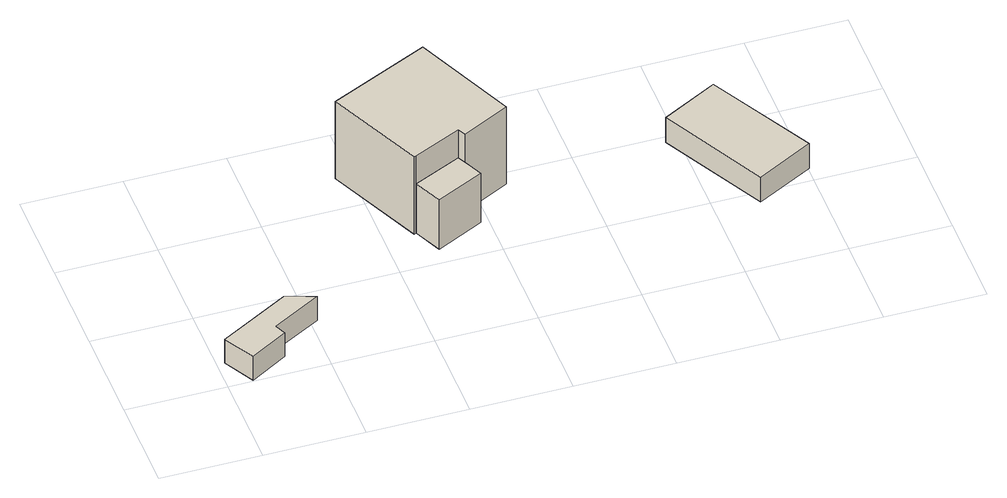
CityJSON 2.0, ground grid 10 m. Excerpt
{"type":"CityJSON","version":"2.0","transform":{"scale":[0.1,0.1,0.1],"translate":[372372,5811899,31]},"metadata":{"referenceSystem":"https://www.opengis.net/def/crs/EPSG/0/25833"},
"CityObjects":{
"building1":{"type":"Building","attributes":{"Gemeindeschluessel":"11000005","BezugspunktDach":"2200","function":"51009_1610","measuredHeight":2.86,"storeysAboveGround":0},"address":[{"country":"Germany","locality":"Berlin"}],"geometry":[{"type":"Solid","lod":"1","boundaries":[[[[0,1,2,3,4,5,6]],[[7,8,9,10,11,12,13]],[[7,13,6,5]],[[8,7,5,4]],[[9,8,4,3]],[[10,9,3,2]],[[11,10,2,1]],[[12,11,1,0]],[[13,12,0,6]]]]}]},
"building2":{"type":"Building","attributes":{"Gemeindeschluessel":"11000005","BezugspunktDach":"2200","function":"51009_1610","measuredHeight":6.39,"storeysAboveGround":0},"address":[{"country":"Germany","locality":"Berlin"}],"geometry":[{"type":"Solid","lod":"1","boundaries":[[[[14,15,16,17,18]],[[19,20,21,22,23]],[[19,23,18,17]],[[20,19,17,16]],[[21,20,16,15]],[[22,21,15,14]],[[23,22,14,18]]]]}]},
"building3":{"type":"Building","attributes":{"Gemeindeschluessel":"11000005","BezugspunktDach":"2200","function":"31001_1010","measuredHeight":9.39,"storeysAboveGround":2},"address":[{"country":"Germany","locality":"Berlin","thoroughfareNumber":"141B","thoroughfareName":"Sakrower Landstraße"}],"geometry":[{"type":"Solid","lod":"1","boundaries":[[[[24,25,26,27,28,29,30]],[[31,32,20,19,23,33,34]],[[31,34,30,29]],[[32,31,29,28]],[[20,32,28,27]],[[19,20,27,26]],[[23,19,26,25]],[[33,23,25,24]],[[34,33,24,30]]]]}]},
"building4":{"type":"Building","attributes":{"Gemeindeschluessel":"11000005","BezugspunktDach":"2200","function":"31001_1312","measuredHeight":3,"storeysAboveGround":1},"address":[{"country":"Germany","locality":"Berlin","thoroughfareNumber":"141B (1)","thoroughfareName":"Sakrower Landstraße"}],"geometry":[{"type":"Solid","lod":"1","boundaries":[[[[35,36,37,38]],[[39,40,41,42]],[[39,42,38,37]],[[40,39,37,36]],[[41,40,36,35]],[[42,41,35,38]]]]}]}
},
"vertices":[
[25,1,29],[63,23,29],[58,34,29],[107,61,29],[96,65,29],[78,71,29],[8,32,29],[78,71,0],[96,65,0],[107,61,0],[58,34,0],[63,23,0],[25,1,0],[8,32,0],
[241,109,69],[289,132,69],[280,151,69],[276,159,69],[228,137,69],[276,159,9],[280,151,9],[289,132,9],[241,109,9],[228,137,9],
[226,136,103],[228,137,103],[276,159,103],[280,151,103],[328,175,103],[282,278,103],[182,232,103],[282,278,9],[328,175,9],[226,136,9],[182,232,9],
[544,87,30],[601,117,30],[544,223,30],[488,193,30],[544,223,0],[601,117,0],[544,87,0],[488,193,0]
]}
